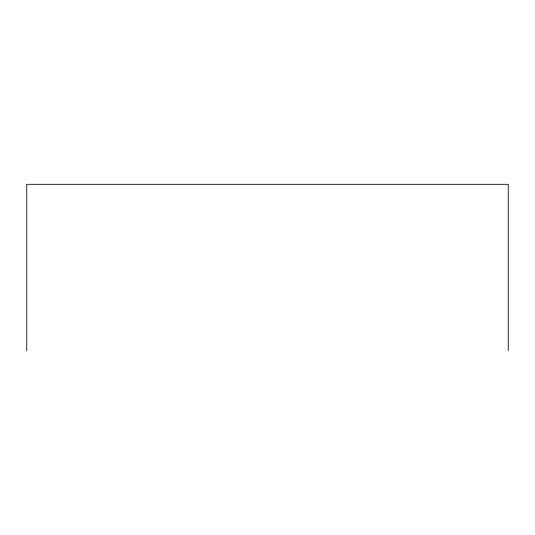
<?xml version="1.0" encoding="UTF-8"?>
<svg xmlns="http://www.w3.org/2000/svg" width="535" height="535" viewBox="0 0 535 535"><rect width="100%" height="100%" fill="white"/><g stroke="black" fill="none" stroke-linecap="round" stroke-linejoin="round"><path stroke-width="0.8" d="M508.25 350.686L508.25 184.314L26.75 184.314L26.75 350.686"/></g></svg>
